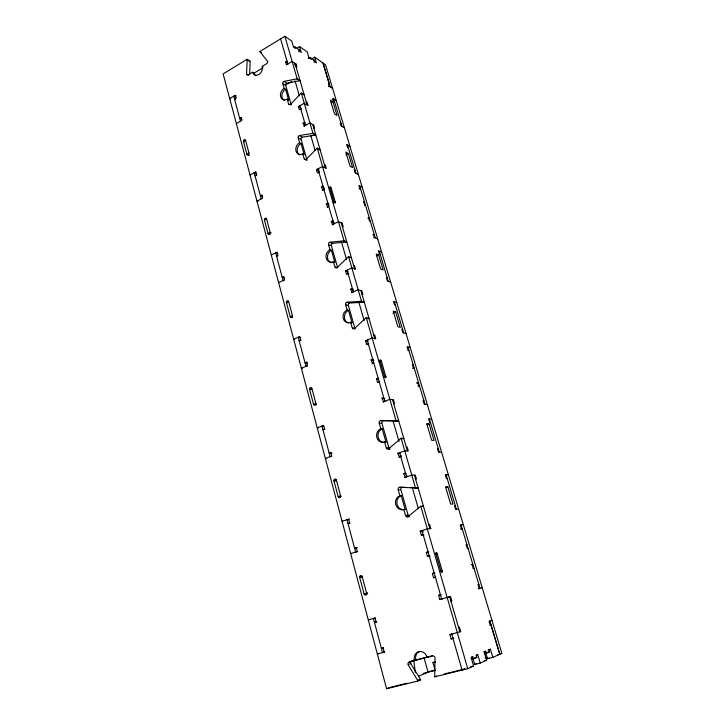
<?xml version="1.0" encoding="UTF-8"?>
<svg xmlns="http://www.w3.org/2000/svg" width="725" height="725" viewBox="0 0 725 725"><rect width="100%" height="100%" fill="white"/><g stroke="black" fill="none" stroke-linecap="round" stroke-linejoin="round"><path stroke-width="1.09" d="M432.29 655.744L411.909 661.01A2.175 1.831 72.3 0 0 410.712 663.556L420.391 679.252A2.202 1.84 71.1 0 1 420.636 679.842L417.944 680.993A2.211 1.849 71.3 0 0 417.709 680.403L407.985 664.617A2.184 1.84 72.5 0 1 409.19 662.043L414.546 660.665A7.694 6.507 71.9 0 1 418.805 651.639A7.694 6.507 71.9 0 1 427.161 657.412L432.617 656.007A2.211 1.885 71 0 1 435.036 657.666L434.71 676.189A2.238 1.885 70 0 0 434.81 676.824L467.743 668.677L473.597 666.039L471.105 657.466L472.718 656.778L473.334 658.907L471.477 659.378M249.672 74.095L250.179 61.652A1.767 1.332 -63.8 0 0 250.125 61.19L247.098 59.296L223.146 73.914L386.579 688.75L417.944 680.993M247.098 59.296A1.776 1.332 -63.9 0 1 247.162 59.758L246.563 74.05A1.776 1.341 -64.2 0 0 248.349 74.711L248.856 75.019M284.318 81.689L286.765 83.23L299.606 80.765A1.831 1.423 -62.3 0 0 300.041 80.584L297.15 78.717A1.84 1.423 -62.4 0 1 296.715 78.898L283.828 81.39A1.822 1.405 -63.1 0 0 282.832 83.756L284.137 88.359A6.389 4.957 -63.5 0 0 280.629 96.661A6.389 4.957 -63.5 0 0 287.2 99.135L288.514 103.784A1.831 1.432 -63.6 0 0 290.408 104.5L300.902 93.389A1.84 1.441 -62.8 0 1 301.31 93.081L304.192 94.893M299.742 135.838L302.162 137.179L315.348 135.095A1.849 1.477 -63.8 0 0 315.792 134.922L312.928 133.291A1.858 1.486 -63.8 0 1 312.484 133.454L299.253 135.566A1.849 1.468 -64.7 0 0 298.229 137.968L299.579 142.725A6.462 5.166 -65.1 0 0 295.999 151.126A6.462 5.166 -65.1 0 0 302.751 153.89L304.119 158.693A1.849 1.486 -65.4 0 0 306.068 159.5L316.825 148.462A1.867 1.504 -64.4 0 1 317.233 148.163L320.087 149.731M347.157 302.343L349.504 303.059L363.769 302.207A1.921 1.658 -72.5 0 0 364.258 302.071L361.485 301.21A1.93 1.667 -72.5 0 1 361.005 301.337L346.686 302.207A1.921 1.64 -73.4 0 0 345.589 304.681L347.094 309.947A6.724 5.782 -74.4 0 0 343.278 318.61A6.724 5.782 -74.4 0 0 350.601 322.317L352.114 327.646A1.93 1.667 -75.3 0 0 354.235 328.724L365.808 317.985A1.939 1.686 -74.2 0 1 366.252 317.704L369.016 318.493A1.93 1.677 -74.2 0 0 368.78 318.61M397.735 420.908L380.371 420.572A1.994 1.758 -85.4 0 0 379.238 423.092L380.843 428.747A6.996 6.181 -86.9 0 0 376.855 437.592A6.996 6.181 -86.9 0 0 384.612 442.005L386.235 447.724A2.012 1.776 -88.4 0 0 388.473 449.011L400.653 438.534A2.021 1.803 -87.9 0 1 401.115 438.272L403.789 438.453A2.012 1.794 -88 0 0 403.327 438.716L401.097 438.562M417.138 487.916L399.366 487.3A2.048 1.812 86.3 0 0 398.197 489.855L399.874 495.728A7.196 6.362 84.8 0 0 395.787 504.663A7.196 6.362 84.8 0 0 403.789 509.503L405.474 515.448A2.066 1.831 83.2 0 0 407.776 516.853L420.31 506.548A2.084 1.858 83 0 1 420.79 506.295L423.409 506.104A2.075 1.849 82.9 0 0 422.929 506.358L422.059 506.422M267.906 61.806L260.103 51.865A1.794 1.35 -62.9 0 1 259.931 51.475L284.871 36.25L291.776 41.089L293.507 47.043L295.401 48.358L294.966 46.871L294.259 47.297M248.349 74.711L252.49 72.219A6.262 4.749 -63.7 0 0 258.816 74.539A6.262 4.749 -63.7 0 0 262.223 66.365L266.428 63.836A1.803 1.368 -63.1 0 0 267.416 61.489M252.49 72.219L254.004 73.143L262.912 67.797M297.087 48.104L299.606 46.59L307.246 51.946L308.968 57.764L310.762 59.015L310.336 57.565L308.596 58.589M298.337 50.125L299.044 49.708L299.47 51.185L301.337 52.472L299.606 46.59M298.763 51.602L299.47 51.185M295.936 66.41L296.897 67.044L296.008 64.008L292.157 61.435L286.384 64.86L285.514 61.824L287.435 61.29M236.151 95.908L235.118 95.338L229.698 98.555L230.314 98.899M294.577 64.86L296.008 64.008M308.261 58.181L308.968 57.764M311.333 59.16L314.695 57.175L322.96 62.975L329.222 83.928L328.534 84.318M313.517 60.664L314.206 60.257L314.632 61.707L316.399 62.93L314.695 57.175M313.943 62.114L314.632 61.707M285.396 85.097L291.794 81.354M241.543 117.658L239.658 118.184L241.96 119.407M236.35 123.594L241.842 120.422L241.026 117.387M328.534 86.628L329.232 86.23L332.639 88.513M301.21 109.176L299.262 109.72L298.365 106.593L304.246 103.249L308.08 105.596L307.173 102.488L306.222 101.899M248.992 153.129L246.908 154.289A1.341 1.042 -67.5 0 0 248.258 154.869A1.341 1.042 -67.5 0 0 248.992 153.129L245.557 140.288L243.482 141.466L246.908 154.289L249.364 155.476M332.023 99.796L333.69 98.863L341.901 126.322M331.307 102.796L332.974 101.863L337.043 115.474L334.47 113.861L330.392 100.195L332.974 101.863M304.482 126.512L303.095 123.069L305.053 122.525M304.002 126.232L309.938 122.924L313.753 125.162L314.668 128.316L313.726 127.763M256.115 172.052L249.989 174.879L250.605 175.16M255.037 175.722L256.949 175.187M262.314 195.179L260.384 195.723L262.667 196.702M319.381 172.342L317.387 172.894L316.453 169.641L322.516 166.433L326.304 168.417L325.362 165.182L324.419 164.684M324.61 165.581L325.362 165.182M345.825 154.905L348.399 153.546L352.604 167.62L350.057 166.215L345.843 152.087L348.399 153.546M322.797 190.312L321.374 186.787L323.377 186.234M264.435 220.038L266.583 218.923L270.189 232.408A1.359 1.097 -70.9 0 1 269.428 234.175A1.359 1.097 -70.9 0 1 268.023 233.513L264.435 220.038A1.359 1.087 -70.2 0 1 265.187 218.27A1.359 1.087 -70.2 0 1 266.583 218.923M322.317 190.077L324.32 189.524M327.7 207.386L326.277 203.852L327.809 203.063L328.76 203.507M332.92 201.858L333.844 201.387L335.258 202.048A1.414 0.535 63.5 0 1 334.914 202.964A1.414 0.535 63.5 0 1 333.844 201.387L329.857 187.612A1.414 0.526 63.2 0 1 330.21 186.733A1.414 0.526 63.2 0 1 331.271 188.31L335.258 202.048L333.5 202.946M359.065 188.917L360.633 188.98M327.229 207.169L328.76 206.389M363.823 202.456L364.548 202.094L363.714 201.677L364.648 204.785L365.472 205.193L364.748 205.556M332.739 224.931L331.298 221.37L333.319 220.808M271.286 255.01L277.113 252.119L277.992 255.417L276.533 256.142L277.294 256.396M332.267 224.723L338.475 221.642L342.227 223.291L343.197 226.644L342.272 226.236M341.457 223.681L342.227 223.291M367.792 218.153L369.36 218.18L368.626 218.542M372.722 234.682L374.29 234.692L373.556 235.045M278.627 282.623L284.526 279.787L283.629 276.442L282.152 277.158L284.417 277.865M373.674 237.845L374.417 237.492L377.707 238.942M376.891 255.871L378.686 255.028L383.153 270.008L380.67 269.048L376.193 254.004L378.686 255.028M348.562 273.787L346.505 274.358L345.517 270.896L351.861 267.915L355.576 269.283L354.57 265.848L353.655 265.495M288.668 301.546L286.438 302.588L290.218 316.752A1.396 1.16 -75.9 0 0 291.677 317.523A1.396 1.16 -75.9 0 0 292.465 315.728L288.668 301.546A1.387 1.151 -75 0 0 287.218 300.793A1.387 1.151 -75 0 0 286.438 302.588L287.046 302.751M292.465 315.728L290.218 316.752L292.619 317.36M352.223 292.8L350.755 289.148L352.812 288.577M351.761 292.646L358.168 289.728L361.857 290.952L362.872 294.45L361.956 294.142M473.144 659.179L474.685 664.444L480.213 663.067L486.629 660.176L484.182 651.884L485.696 651.231L486.303 653.298L484.49 653.751M485.65 652.609L487.454 658.726L492.855 657.385L501.854 653.334L325.525 64.77L323.105 63.075L330.228 86.9M465.06 668.74L462.079 670.072L451.766 634.203M474.685 664.444L476.533 663.611M487.454 658.726L489.212 657.947M301.147 340.125L299.135 340.687L299.887 340.85M392.896 313.127L395.669 311.922L400.291 327.428L397.853 326.73L393.213 311.152L395.669 311.922M434.81 676.824L436.559 676.062M473.334 658.907L476.787 657.421L476.171 655.3L477.739 654.63L480.213 663.067M486.303 653.298L489.556 651.893L488.949 649.845L490.426 649.21L492.855 657.385M307.074 362.228L305.044 362.799L307.282 363.207M373.91 335.648L374.725 335.303L375.767 338.883L372.115 337.968L365.572 340.777L366.605 344.384L368.137 344.747M366.605 344.384L368.699 343.795M417.709 680.403L419.947 679.443M418.996 676.044L428.076 672.238L423.98 657.512M372.541 363.56L371.028 359.808L373.139 359.219M386.579 688.75L389.397 687.572M311.904 388.473L309.584 389.434L313.562 404.351A1.432 1.214 -83 0 0 315.094 405.221A1.432 1.214 -83 0 0 315.901 403.399L311.904 388.473A1.423 1.205 -81.7 0 0 310.391 387.612A1.423 1.205 -81.7 0 0 309.584 389.434L311.378 389.678M372.079 363.461L373.728 362.781M379.066 361.413L381.423 361.286L385.845 376.547A1.477 0.598 67.8 0 1 385.564 377.798A1.477 0.598 67.8 0 1 384.486 376.293L380.063 361.005A1.468 0.598 67.4 0 1 380.344 359.772A1.468 0.598 67.4 0 1 381.423 361.286M408.075 350.646L408.864 350.32L408.057 350.121L407.051 346.731L410.241 347.529M315.901 403.399L313.562 404.351L316.535 404.686M379.646 381.848L377.526 382.447L376.465 378.758L378.586 378.16M383.489 376.701L385.845 376.547M412.398 365.101L413.187 364.784L412.389 364.603L413.413 368.028L414.202 368.2M412.625 368.354L413.413 368.028M423.246 673.425L435.154 670.444L432.961 662.632L435.218 661.717M416.902 382.691L418.488 382.528L416.902 383.153M383.579 402.013L382.057 398.224L383.724 397.563M417.935 386.153L419.521 385.981M383.126 401.958L389.851 399.303L393.448 399.81L394.527 403.535L393.684 403.861M392.606 400.137L393.448 399.81M324.999 429.109L322.924 429.689L323.667 429.744M408.447 664.435L410.712 663.556M427.161 657.412L428.484 656.895L414.546 660.665M423.137 401.061L423.935 400.753L423.146 400.635L424.197 404.133L427.324 404.577M409.19 662.043L411.456 661.182M427.143 424.623L429.082 423.898L434.021 440.456L431.665 440.302L426.717 423.663L429.082 423.898M453.415 638.317L451.14 638.961L449.917 634.692L452.028 633.94M499.733 654.285L490.979 625.022L490.254 625.285L489.076 621.325L491.958 620.292M451.14 638.961L453.669 638.027M399.421 457.185L397.862 453.315L404.74 450.805L408.284 450.95L407.178 447.126L406.29 447.08M398.968 457.167L401.133 456.56M336.382 480.041L333.971 480.911L338.167 496.634A1.486 1.269 88.2 0 0 339.762 497.631A1.486 1.269 88.2 0 0 340.596 495.782L336.382 480.041A1.477 1.26 89.7 0 0 334.805 479.071A1.477 1.26 89.7 0 0 333.971 480.911L336.128 480.883M459.451 627.288L458.617 627.578L459.451 627.288L460.674 631.52L449.917 634.692M340.596 495.782L338.167 496.634L341.085 496.507L339.88 496.933M405.266 477.539L403.698 473.642L405.429 473.035M404.813 477.539L411.764 475.102L415.28 475.074L416.413 478.962L415.543 478.98M384.404 651.983L382.528 652.636L373.393 618.47L375.287 617.945M378.296 653.687L377.353 654.013L384.73 652.011M349.097 519.055L342.073 521.32L342.662 521.266M445.875 487.508L447.869 486.838L452.989 504.002L450.687 504.165L445.549 486.91L447.869 486.838M383.534 647.787L381.423 648.503L383.616 647.878M428.738 524.782L429.626 524.501L430.786 528.498L429.898 528.788M357.76 551.39L350.655 553.592L351.625 553.447M423.998 534.887L421.37 535.231L420.219 531.198L427.324 528.915L430.786 528.498M421.37 535.231L423.581 534.606M460.565 528.996L462.169 528.634L461.327 528.906M430.088 556.066L427.478 556.528L426.309 552.45L428.538 551.825M362.21 576.638L359.7 577.408L364.122 594.011A1.559 1.314 79.4 0 0 365.79 595.134A1.559 1.314 79.4 0 0 366.651 593.258L362.21 576.638A1.541 1.314 80.8 0 0 360.552 575.532A1.541 1.314 80.8 0 0 359.7 577.408L362.002 576.964M427.478 556.528L429.272 555.975M466.112 544.928L466.954 544.665L466.211 544.783L467.344 548.58L468.087 548.453M435.725 577.245L433.568 577.734L432.381 573.611L434.193 573.067M440.129 571.508L442.187 570.892L437.248 553.855A1.595 0.643 72.6 0 0 436.16 552.441A1.595 0.643 72.6 0 0 435.961 554.081L440.909 571.164A1.604 0.652 73 0 0 441.996 572.578A1.604 0.652 73 0 0 442.187 570.892L440.909 571.164M365.427 593.902L367.521 593.277M471.241 564.757L472.836 564.34L472.102 564.494L473.244 568.337L473.987 568.173L473.126 568.427M433.568 577.734L435.381 577.191M442.395 598.832L439.821 599.539L438.625 595.361L440.447 594.835M478.02 584.803L478.881 584.558L478.147 584.749L479.307 588.637L482.234 587.83M439.821 599.539L450.524 596.521L451.729 600.69L450.896 600.925L451.729 600.69M448.702 597.047L450.524 596.521M478.446 588.881L479.307 588.637M376.665 621.914L374.481 622.539L376.184 622.05L375.097 617.981L368.291 619.92L368.862 619.766M459.75 631.765L460.674 631.52M490.1 625.258L490.979 625.022M438.625 595.361L441.199 594.681M432.961 662.632L435.462 661.998M488.632 649.663L490.426 649.21M488.043 650.071L488.949 649.845M483.883 651.693L485.696 651.231M476.823 654.865L477.739 654.63M485.052 653.026L489.556 651.893M471.785 657.013L472.718 656.778M471.25 658.808L472.174 658.581M474.014 658.11L476.787 657.421M427.696 671.93L434.166 670.299M499.661 653.887L501.854 653.334M485.17 657.91L487.263 657.385M497.595 654.82L499.851 654.24L489.919 621.026M484.581 660.692L486.629 660.176M470.443 666.819L473.597 666.039M390.267 687.354L403.916 683.974M404.894 683.738L406.852 683.249M417.673 680.576L420.636 679.842M444.144 674.014L450.905 672.338M451.883 672.102L456.75 670.897M457.72 670.652L464.58 668.957M367.602 593.041L364.122 594.011L366.986 593.367A1.55 1.314 79.3 0 0 367.222 593.884M432.381 573.611L434.973 573.049M435.961 554.081L437.248 553.855M426.309 552.45L428.919 552.006M357.543 551.716L355.622 551.997L346.976 519.653L348.915 519.49M357.461 547.683L354.579 548.082L356.238 547.547L357.28 551.462M420.219 531.198L422.838 530.881L423.128 531.878M463.293 524.619L460.293 524.972L461.417 528.733M428.765 524.592L429.626 524.501M330.093 242.431L332.467 243.373L346.342 242.059A1.894 1.595 -68.4 0 0 346.813 241.914L344.013 240.763A1.903 1.604 -68.4 0 1 343.541 240.908L329.612 242.241A1.885 1.577 -69.4 0 0 328.552 244.678L329.993 249.772A6.625 5.564 -70.1 0 0 326.259 258.336A6.625 5.564 -70.1 0 0 333.382 261.689L334.805 262.214L331.425 250.315L329.993 249.772M349.939 523.323L348.009 523.504L349.649 522.952L348.616 519.1M407.776 516.853L408.673 516.771M405.918 515.403L408.148 515.212A2.057 1.822 83.1 0 0 409.407 516.599M458.662 509.158L455.644 509.412L454.53 505.697L455.291 505.633M403.789 509.503L405.13 509.403L401.224 495.664L399.874 495.728M398.197 489.855L400.454 489.774M414.945 487.988A2.057 1.84 85.9 0 0 415.47 487.898L418.098 487.816A2.048 1.831 85.8 0 1 417.582 487.907L409.788 487.562M399.819 487.291L405.918 487.39M447.18 478.518L446.419 478.527L445.322 474.875L448.385 474.857M403.698 473.642L406.372 473.633M380.833 420.618L398.179 420.953A1.994 1.776 -85.1 0 0 398.687 420.844L396.004 420.572A2.003 1.785 -85.1 0 1 395.487 420.681M326.359 458.508L325.371 458.49L331.742 456.088L330.745 452.382L329.15 452.989L332.086 453.08M331.126 456.714L330.147 456.696L321.954 426.037L323.921 426.191M397.862 453.315L400.109 453.397M441.643 452.355L438.562 452.219L437.483 448.63L438.263 448.666M388.473 449.011L389.987 449.074M386.688 447.742L388.962 447.851A2.003 1.776 -88.5 0 0 389.842 449.011M384.612 442.005L385.981 442.087L382.22 428.865L380.843 428.747M318.23 427.968L317.242 427.895L323.522 425.421L324.501 429.073M379.238 423.092L381.531 423.309M430.414 422.403L429.626 422.322L428.575 418.787L431.692 419.132M393.63 403.417L394.527 403.535M385.709 401.414L384.803 401.297L367.203 340.079L368.128 340.306M382.057 398.224L384.785 398.605M302.397 368.454L301.401 368.282L307.518 365.663L306.575 362.138M306.983 366.497L305.986 366.315L298.211 337.225L300.204 337.669M376.465 378.758L378.758 379.157M371.028 359.808L373.783 360.388M294.278 339.373L293.679 339.246L299.724 336.545L300.648 340.016M365.572 340.777L367.874 341.339M373.819 335.068L374.725 335.303M354.235 328.724L354.697 328.842M352.586 327.763L354.924 328.38A1.921 1.658 -75.3 0 0 355.051 328.688M350.601 322.317L352.015 322.697L348.507 310.363L347.094 309.947M406.054 333.563L402.846 332.684L401.849 329.322L402.656 329.558M366.27 318.112L368.11 318.638M345.589 304.681L347.946 305.379M284.055 280.811L283.04 280.502L275.654 252.844L277.675 253.551M361.005 301.337L363.316 302.062M395.324 305.053L394.518 304.79L393.53 301.482L396.765 302.561M350.755 289.148L353.555 290.072M335.312 266.999L337.687 267.851L331.407 245.811A1.876 1.577 -69.3 0 1 332.467 243.373M345.517 270.896L348.326 271.902M390.666 282.206L387.413 281.01L386.443 277.757L387.259 278.065M270.053 234.266L268.023 233.513L270.189 232.408L271.204 232.788M333.382 261.689L334.841 266.827A1.903 1.604 -70.7 0 0 336.889 267.806L348.172 256.949A1.912 1.622 -69.6 0 1 348.607 256.659L351.398 257.747M349.106 257.312L350.039 257.674M328.552 244.678L330.935 245.621M343.541 240.908L345.879 241.869M380.154 254.303L379.329 253.958L378.377 250.759L381.658 252.137M257.991 201.586L256.967 201.16L262.658 198.142L261.807 194.962M331.298 221.37L334.143 222.602M261.227 198.904L254.194 172.586L256.233 173.52M254.194 172.586L255.218 173.058M326.277 203.852L329.123 205.166M370.294 221.315L369.469 220.926L368.527 217.79M321.374 186.787L323.758 187.956M329.857 187.612L331.271 188.31M244.098 141.765L243.482 141.466A1.332 1.033 -67 0 1 244.216 139.726A1.332 1.033 -67 0 1 245.557 140.288M316.453 169.641L319.326 171.109M318.928 169.333L317.967 168.834L333.817 223.953M306.068 159.5L306.548 159.754M304.609 158.947L306.539 159.953M362.21 187.213L358.875 185.473L359.79 188.545M302.751 153.89L304.21 154.652L301.038 143.514L299.579 142.725M358.413 174.535L355.069 172.722L354.153 169.677L354.996 170.139M317.296 148.725L317.777 148.988M318.728 149.513L319.208 149.767M298.229 137.968L300.657 139.3M235.335 99.561L234.556 99.135L235.924 98.328L235.118 95.338M236.214 97.512L233.758 96.144L240.464 121.22M312.484 133.454L314.877 134.823M303.095 123.069L305.986 124.745M348.344 147.891L347.502 147.402L346.604 144.402L349.976 146.377M290.408 104.5L290.897 104.79M289.012 104.074L289.982 104.654M298.365 106.593L301.256 108.333M247.071 74.358L248.086 74.965M287.2 99.135L288.668 100.023A6.38 4.948 -63.4 0 1 287.816 100.422M344.429 127.872L341.049 125.806L340.17 122.842L341.013 123.368M284.137 88.359L285.605 89.266L288.668 100.023M282.832 83.756L285.278 85.278M247.162 59.758L249.681 61.335M301.392 93.688L302.833 94.594M262.223 66.365L262.976 66.836M296.715 78.898L299.126 80.448M334.56 101.763L333.708 101.21L332.838 98.301L336.237 100.521M259.931 51.475L260.429 51.801M261.1 52.508L261.598 52.834M285.514 61.824L288.432 63.755M329.222 83.928L328.371 83.348L329.232 86.23M294.966 46.871L299.044 49.708M310.336 57.565L314.206 60.257M347.456 144.9L355.903 173.175M359.709 185.908L375.242 237.854M379.202 251.104L388.228 281.309M394.346 301.754L403.653 332.902M407.849 346.931L424.977 404.242M429.354 418.878L439.332 452.255M446.093 474.866L456.397 509.349M461.046 524.882L480.041 588.437M373.466 234.32L374.417 237.492M417.7 382.383L418.733 385.845M295.057 63.374L307.128 105.007M312.801 124.609L325.362 167.919M341.294 222.883L354.652 268.948M360.941 290.643L374.861 338.657M392.551 399.683L407.405 450.914M414.41 475.083L429.925 528.597M449.681 596.757L459.849 631.819M284.871 36.25L297.15 78.717M301.31 93.081L312.928 133.291M317.233 148.163L344.013 240.763M348.607 256.659L361.485 301.21M366.252 317.704L396.004 420.572M401.115 438.272L415.47 487.898M420.79 506.295L467.743 668.677M295.012 80.756L299.343 95.8M310.808 135.557L315.112 150.483M341.294 241.307L346.478 259.278M358.676 301.6L364.149 320.586M392.923 420.409L399.022 441.561M412.172 487.164L418.289 508.397M324.238 188.183L324.474 188.998M401.106 455.327L401.378 456.288M406.924 475.573L407.205 476.543M280.593 38.86L287.825 64.008M299.833 105.759L305.479 125.407M347.094 270.153L353.356 291.921M399.575 452.69L406.553 476.932M421.986 530.627L441.652 599.013M291.16 104.527L285.768 85.586A1.812 1.405 -63.1 0 1 286.765 83.23M307.019 160.207L301.138 139.562A1.84 1.459 -64.6 0 1 302.162 137.179M354.924 328.38L348.417 305.524A1.912 1.64 -73.4 0 1 349.504 303.059M388.962 447.851L381.984 423.355A1.985 1.749 -85.4 0 1 383.117 420.835M408.148 515.212L400.898 489.756A2.039 1.803 86.2 0 1 402.067 487.218M255.608 171.816L256.442 174.952M383.153 648.041L384.259 652.174M413.757 659.795L415.271 672.501M415.896 660.149A7.676 6.498 71.8 0 1 419.612 651.313M405.13 509.403A7.178 6.353 84.7 0 1 397.146 504.582A7.178 6.353 84.7 0 1 401.224 495.664M385.981 442.087A6.978 6.172 -86.9 0 1 378.242 437.683A6.978 6.172 -86.9 0 1 382.22 428.865M352.015 322.697A6.715 5.773 -74.4 0 1 351.072 323.015M348.218 322.906A6.715 5.773 -74.4 0 1 344.429 316.861A6.715 5.773 -74.4 0 1 348.507 310.363M334.805 262.214A6.607 5.555 -70.1 0 1 333.89 262.559M332.014 262.731A6.607 5.555 -70.1 0 1 327.455 257.33A6.607 5.555 -70.1 0 1 331.425 250.315M299.896 154.914A6.452 5.157 -65.1 0 1 297.268 149.422A6.452 5.157 -65.1 0 1 301.038 143.514M284.463 100.412A6.38 4.948 -63.4 0 1 281.916 95.138A6.38 4.948 -63.4 0 1 285.605 89.266M255.907 75.744A6.253 4.74 -63.7 0 1 254.004 73.143"/></g></svg>
